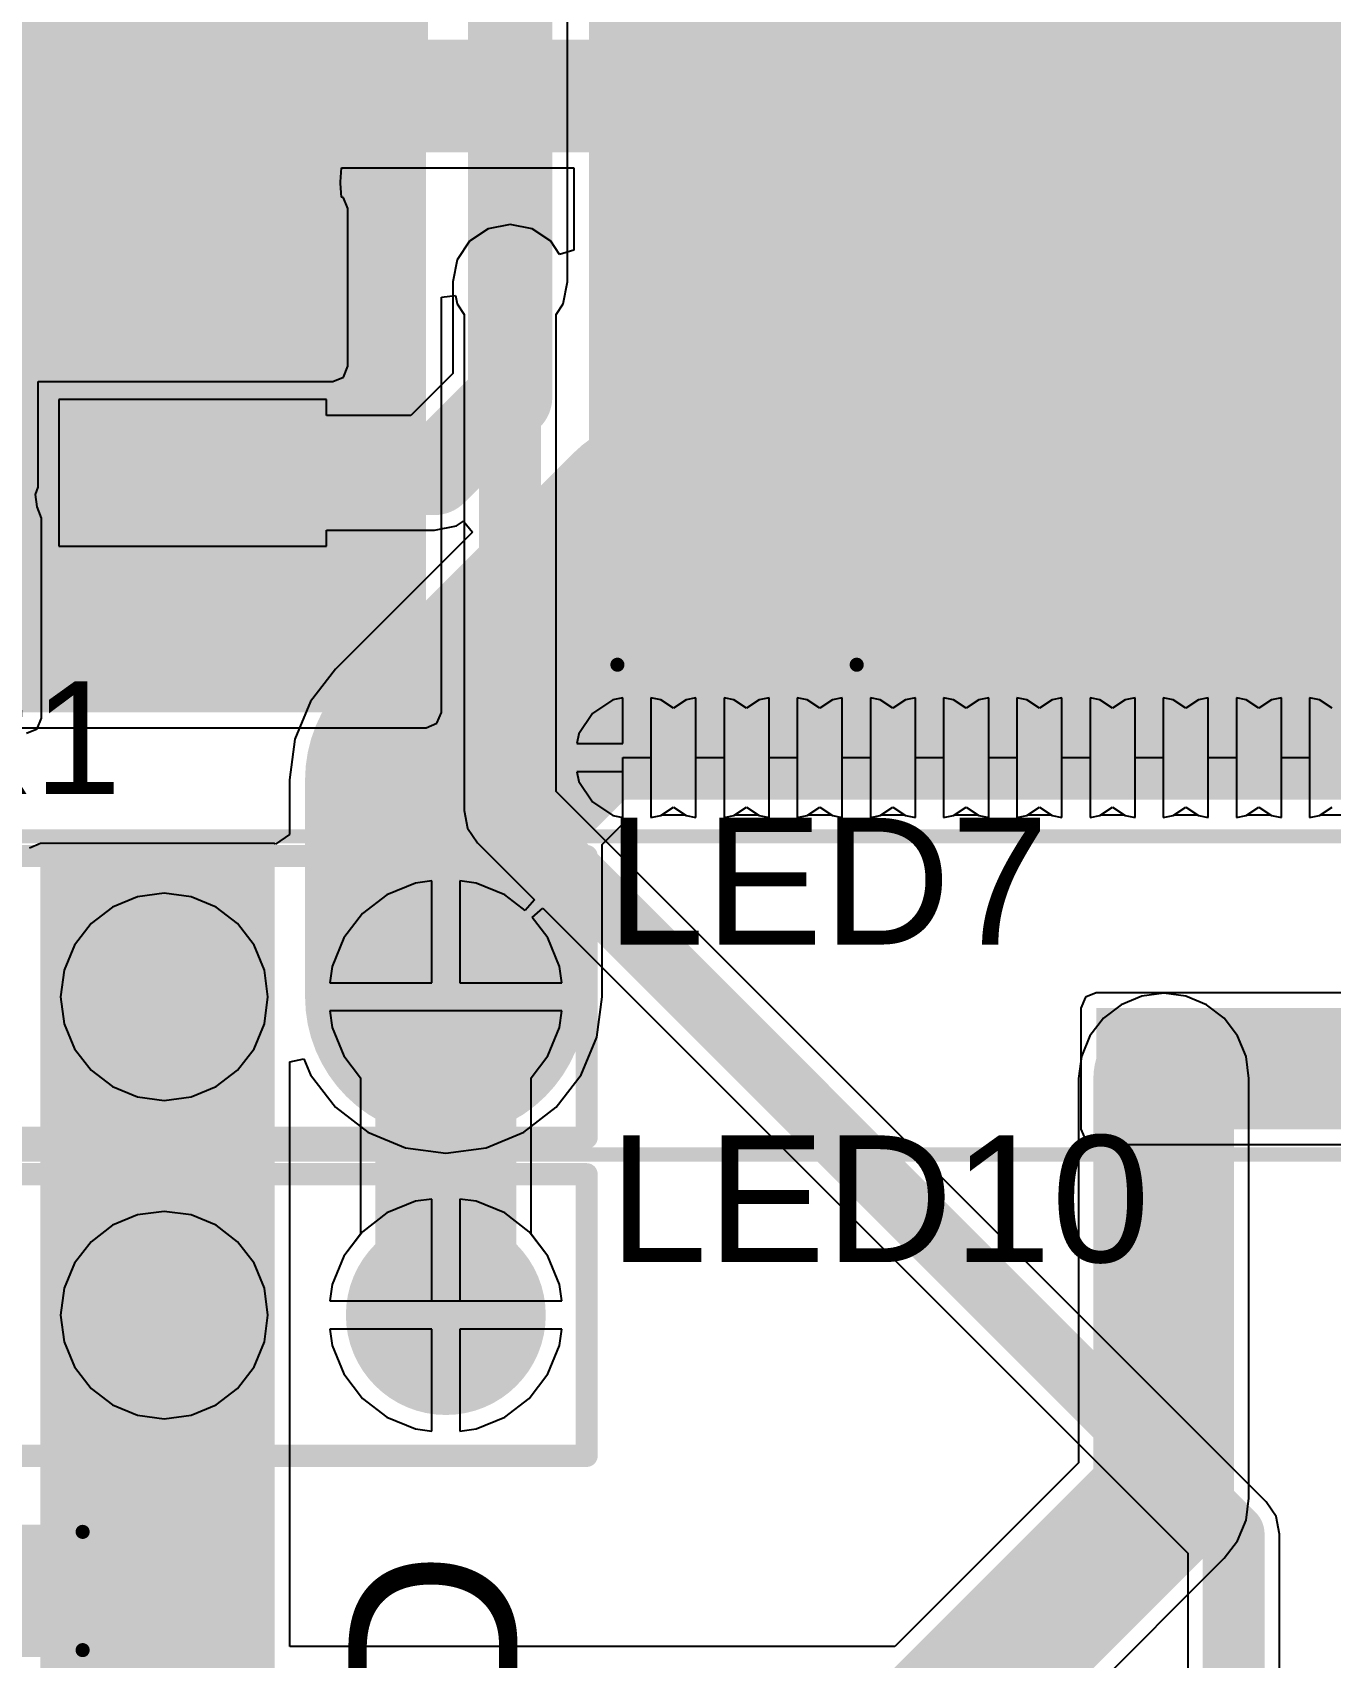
# Model space of a CAD drawing. Header units: millimetres. Extents: x -0.25 to 4.68, y -0.29 to 2.93.
# Drawn here: x 2.248 to 2.709, y 1.985 to 2.562 of the extents above; entities that cross this region are included whole.
import ezdxf

# ---------------------------------------------------------------- set-up
doc = ezdxf.new("R2010")
doc.units = ezdxf.units.MM
doc.header["$MEASUREMENT"] = 0
for name, color, linetype in [('BottomLayer', 5, 'Continuous'), ('BottomSolder', 6, 'Continuous'), ('Mechanical1', 6, 'Continuous'), ('MultiLayer', 9, 'Continuous'), ('PadHoleLayer', 156, 'Continuous'), ('TopLayer', 1, 'Continuous'), ('TopOverlay', 2, 'Continuous'), ('TopPaste', 8, 'Continuous'), ('TopSolder', 216, 'Continuous'), ('ViaHoleLayer', 16, 'Continuous')]:
    doc.layers.add(name, color=color, linetype=linetype)
doc.styles.add('Arial', font='', dxfattribs={"height": 0.2})
doc.styles.get('Arial').set_extended_font_data('Arial')

# ---------------------------------------------------------------- blocks, each defined once
blk = doc.blocks.new('ZIO_101954_12')
at = {"layer": 'BottomLayer'}
h = blk.add_hatch(color=5, dxfattribs=at)
edge = h.paths.add_edge_path()
edge.add_arc((0.05, 0), 0.0315, 0, 360)
h = blk.add_hatch(color=5, dxfattribs=at)
edge = h.paths.add_edge_path()
edge.add_arc((0.15, 0), 0.0315, 0, 360)
at = {"layer": 'BottomSolder'}
h = blk.add_hatch(color=6, dxfattribs=at)
edge = h.paths.add_edge_path()
edge.add_arc((0.05, 0), 0.0355, 0, 360)
h = blk.add_hatch(color=6, dxfattribs=at)
edge = h.paths.add_edge_path()
edge.add_arc((0.15, 0), 0.0355, 0, 360)
at = {"layer": 'MultiLayer'}
h = blk.add_hatch(color=9, dxfattribs=at)
edge = h.paths.add_edge_path()
edge.add_arc((0.05, 0), 0.0315, 0, 360)
h = blk.add_hatch(color=9, dxfattribs=at)
edge = h.paths.add_edge_path()
edge.add_arc((0.15, 0), 0.0315, 0, 360)
at = {"layer": 'PadHoleLayer'}
h = blk.add_hatch(color=156, dxfattribs=at)
edge = h.paths.add_edge_path()
edge.add_arc((0.05, 0), 0.0187, 0, 360)
h = blk.add_hatch(color=156, dxfattribs=at)
edge = h.paths.add_edge_path()
edge.add_arc((0.15, 0), 0.0187, 0, 360)
at = {"layer": 'TopLayer'}
h = blk.add_hatch(color=1, dxfattribs=at)
edge = h.paths.add_edge_path()
edge.add_arc((0.05, 0), 0.0315, 0, 360)
h = blk.add_hatch(color=1, dxfattribs=at)
edge = h.paths.add_edge_path()
edge.add_arc((0.15, 0), 0.0315, 0, 360)
at = {"layer": 'TopSolder'}
h = blk.add_hatch(color=216, dxfattribs=at)
edge = h.paths.add_edge_path()
edge.add_arc((0.05, 0), 0.0355, 0, 360)
h = blk.add_hatch(color=216, dxfattribs=at)
edge = h.paths.add_edge_path()
edge.add_arc((0.15, 0), 0.0355, 0, 360)
at = {"layer": 'TopOverlay'}
for points, const_width in [([(-0.719, 0.057), (0.719, 0.057)], 0.005), ([(-0.2, 0.05), (0.2, 0.05)], 0.00787), ([(0.2, -0.05), (0.2, 0.05)], 0.00787), ([(-0.2, -0.05), (0.2, -0.05)], 0.00787)]:
    blk.add_lwpolyline(points, dxfattribs=dict(at, const_width=const_width))
at = {"layer": 'TopOverlay', "const_width": 0.00394}
for points in [[(0.19803, 0.05, 1), (0.20197, 0.05, 1)], [(0.19803, 0.05, 1), (0.20197, 0.05, 1)], [(0.19803, -0.05, 1), (0.20197, -0.05, 1)], [(0.19803, -0.05, 1), (0.20197, -0.05, 1)]]:
    blk.add_lwpolyline(points, format="xyb", close=True, dxfattribs=at)
blk = doc.blocks.new('DDPAK_52')
at = {"layer": 'TopLayer'}
for points in [[(-0.2126, 0.32648), (0.2126, 0.32648), (0.2126, 0.05128), (-0.2126, 0.05128)], [(-0.15492, -0.14636), (-0.1128, -0.14636), (-0.1128, -0.2314), (-0.15492, -0.2314)], [(-0.08799, -0.14636), (-0.04587, -0.14636), (-0.04587, -0.2314), (-0.08799, -0.2314)], [(-0.02106, -0.14636), (0.02106, -0.14636), (0.02106, -0.2314), (-0.02106, -0.2314)], [(0.04587, -0.14636), (0.08799, -0.14636), (0.08799, -0.2314), (0.04587, -0.2314)], [(0.1128, -0.14636), (0.15492, -0.14636), (0.15492, -0.2314), (0.1128, -0.2314)]]:
    blk.add_hatch(color=1, dxfattribs=at).paths.add_polyline_path(points)
at = {"layer": 'TopPaste'}
for points in [[(-0.2126, 0.32648), (0.2126, 0.32648), (0.2126, 0.05128), (-0.2126, 0.05128)], [(-0.15492, -0.14636), (-0.1128, -0.14636), (-0.1128, -0.2314), (-0.15492, -0.2314)], [(-0.08799, -0.14636), (-0.04587, -0.14636), (-0.04587, -0.2314), (-0.08799, -0.2314)], [(-0.02106, -0.14636), (0.02106, -0.14636), (0.02106, -0.2314), (-0.02106, -0.2314)], [(0.04587, -0.14636), (0.08799, -0.14636), (0.08799, -0.2314), (0.04587, -0.2314)], [(0.1128, -0.14636), (0.15492, -0.14636), (0.15492, -0.2314), (0.1128, -0.2314)]]:
    blk.add_hatch(color=8, dxfattribs=at).paths.add_polyline_path(points)
at = {"layer": 'TopSolder'}
for points in [[(-0.21457, 0.32844), (0.21457, 0.32844), (0.21457, 0.04931), (-0.21457, 0.04931)], [(-0.15689, -0.14439), (-0.11083, -0.14439), (-0.11083, -0.23337), (-0.15689, -0.23337)], [(-0.08996, -0.14439), (-0.0439, -0.14439), (-0.0439, -0.23337), (-0.08996, -0.23337)], [(-0.02303, -0.14439), (0.02303, -0.14439), (0.02303, -0.23337), (-0.02303, -0.23337)], [(0.0439, -0.14439), (0.08996, -0.14439), (0.08996, -0.23337), (0.0439, -0.23337)], [(0.11083, -0.14439), (0.15689, -0.14439), (0.15689, -0.23337), (0.11083, -0.23337)]]:
    blk.add_hatch(color=216, dxfattribs=at).paths.add_polyline_path(points)
at = {"layer": 'TopOverlay'}
for points, const_width in [([(0.202, 0.35), (-0.202, 0.35)], 0.005), ([(-0.202, 0.332), (-0.202, 0.35)], 0.005), ([(0.202, 0.332), (0.202, 0.35)], 0.005), ([(0.202, 0.35), (0.202, 0.35)], 0.005), ([(-0.202, -0.038), (-0.202, 0.047)], 0.005), ([(0.202, -0.038), (0.202, 0.047)], 0.005), ([(0.202, -0.038), (-0.202, -0.038)], 0.005), ([(-0.162, -0.191), (-0.167, -0.186)], 0.01), ([(-0.167, -0.196), (-0.167, -0.186)], 0.01), ([(-0.167, -0.196), (-0.162, -0.191)], 0.01)]:
    blk.add_lwpolyline(points, dxfattribs=dict(at, const_width=const_width))
for points, const_width in [([(-0.20325, 0.35, 1), (-0.20075, 0.35, 1)], 0.0025), ([(-0.20325, 0.35, 1), (-0.20075, 0.35, 1)], 0.0025), ([(0.20075, 0.35, 1), (0.20325, 0.35, 1)], 0.0025), ([(0.20075, 0.35, 1), (0.20325, 0.35, 1)], 0.0025), ([(0.20075, 0.35, 1), (0.20325, 0.35, 1)], 0.0025), ([(0.20075, 0.35, 1), (0.20325, 0.35, 1)], 0.0025), ([(-0.20325, 0.332, 1), (-0.20075, 0.332, 1)], 0.0025), ([(0.20075, 0.332, 1), (0.20325, 0.332, 1)], 0.0025), ([(-0.20325, 0.047, 1), (-0.20075, 0.047, 1)], 0.0025), ([(0.20075, 0.047, 1), (0.20325, 0.047, 1)], 0.0025), ([(-0.20325, -0.038, 1), (-0.20075, -0.038, 1)], 0.0025), ([(-0.20325, -0.038, 1), (-0.20075, -0.038, 1)], 0.0025), ([(0.20075, -0.038, 1), (0.20325, -0.038, 1)], 0.0025), ([(0.20075, -0.038, 1), (0.20325, -0.038, 1)], 0.0025), ([(-0.1695, -0.186, 1), (-0.1645, -0.186, 1)], 0.005), ([(-0.1695, -0.186, 1), (-0.1645, -0.186, 1)], 0.005), ([(-0.1645, -0.191, 1), (-0.1595, -0.191, 1)], 0.005), ([(-0.1645, -0.191, 1), (-0.1595, -0.191, 1)], 0.005), ([(-0.1695, -0.196, 1), (-0.1645, -0.196, 1)], 0.005), ([(-0.1695, -0.196, 1), (-0.1645, -0.196, 1)], 0.005)]:
    blk.add_lwpolyline(points, format="xyb", close=True, dxfattribs=dict(at, const_width=const_width))
blk = doc.blocks.new('R___0603_69')
at = {"layer": 'TopLayer'}
for points in [[(-0.015, 0.0175), (-0.015, -0.0175), (-0.045, -0.0175), (-0.045, 0.0175)], [(0.045, 0.0175), (0.045, -0.0175), (0.015, -0.0175), (0.015, 0.0175)]]:
    blk.add_hatch(color=1, dxfattribs=at).paths.add_polyline_path(points)
at = {"layer": 'TopPaste'}
for points in [[(-0.015, 0.0175), (-0.015, -0.0175), (-0.045, -0.0175), (-0.045, 0.0175)], [(0.045, 0.0175), (0.045, -0.0175), (0.015, -0.0175), (0.015, 0.0175)]]:
    blk.add_hatch(color=8, dxfattribs=at).paths.add_polyline_path(points)
at = {"layer": 'TopSolder'}
for points in [[(-0.011, 0.0215), (-0.011, -0.0215), (-0.049, -0.0215), (-0.049, 0.0215)], [(0.049, 0.0215), (0.049, -0.0215), (0.011, -0.0215), (0.011, 0.0215)]]:
    blk.add_hatch(color=216, dxfattribs=at).paths.add_polyline_path(points)
at = {"layer": 'TopOverlay', "const_width": 0.005}
for points in [[(-0.048, -0.021), (-0.048, 0.021)], [(-0.048, 0.021), (0.048, 0.021)], [(0.048, -0.021), (0.048, 0.021)], [(-0.048, -0.021), (0.048, -0.021)]]:
    blk.add_lwpolyline(points, dxfattribs=at)
at = {"layer": 'TopOverlay', "const_width": 0.0025}
for points in [[(-0.04925, 0.021, 1), (-0.04675, 0.021, 1)], [(-0.04925, 0.021, 1), (-0.04675, 0.021, 1)], [(0.04675, 0.021, 1), (0.04925, 0.021, 1)], [(0.04675, 0.021, 1), (0.04925, 0.021, 1)], [(-0.04925, -0.021, 1), (-0.04675, -0.021, 1)], [(-0.04925, -0.021, 1), (-0.04675, -0.021, 1)], [(0.04675, -0.021, 1), (0.04925, -0.021, 1)], [(0.04675, -0.021, 1), (0.04925, -0.021, 1)]]:
    blk.add_lwpolyline(points, format="xyb", close=True, dxfattribs=at)
blk = doc.blocks.new('ZIO_101954_112')
at = {"layer": 'BottomLayer'}
h = blk.add_hatch(color=5, dxfattribs=at)
edge = h.paths.add_edge_path()
edge.add_arc((0.05, 0), 0.0315, 0, 360)
h = blk.add_hatch(color=5, dxfattribs=at)
edge = h.paths.add_edge_path()
edge.add_arc((0.15, 0), 0.0315, 0, 360)
at = {"layer": 'BottomSolder'}
h = blk.add_hatch(color=6, dxfattribs=at)
edge = h.paths.add_edge_path()
edge.add_arc((0.05, 0), 0.0355, 0, 360)
h = blk.add_hatch(color=6, dxfattribs=at)
edge = h.paths.add_edge_path()
edge.add_arc((0.15, 0), 0.0355, 0, 360)
at = {"layer": 'MultiLayer'}
h = blk.add_hatch(color=9, dxfattribs=at)
edge = h.paths.add_edge_path()
edge.add_arc((0.05, 0), 0.0315, 0, 360)
h = blk.add_hatch(color=9, dxfattribs=at)
edge = h.paths.add_edge_path()
edge.add_arc((0.15, 0), 0.0315, 0, 360)
at = {"layer": 'PadHoleLayer'}
h = blk.add_hatch(color=156, dxfattribs=at)
edge = h.paths.add_edge_path()
edge.add_arc((0.05, 0), 0.0187, 0, 360)
h = blk.add_hatch(color=156, dxfattribs=at)
edge = h.paths.add_edge_path()
edge.add_arc((0.15, 0), 0.0187, 0, 360)
at = {"layer": 'TopLayer'}
h = blk.add_hatch(color=1, dxfattribs=at)
edge = h.paths.add_edge_path()
edge.add_arc((0.05, 0), 0.0315, 0, 360)
h = blk.add_hatch(color=1, dxfattribs=at)
edge = h.paths.add_edge_path()
edge.add_arc((0.15, 0), 0.0315, 0, 360)
at = {"layer": 'TopSolder'}
h = blk.add_hatch(color=216, dxfattribs=at)
edge = h.paths.add_edge_path()
edge.add_arc((0.05, 0), 0.0355, 0, 360)
h = blk.add_hatch(color=216, dxfattribs=at)
edge = h.paths.add_edge_path()
edge.add_arc((0.15, 0), 0.0355, 0, 360)
at = {"layer": 'Mechanical1', "const_width": 0.005}
blk.add_lwpolyline([(-0.719, 0.057), (0.719, 0.057)], dxfattribs=at)
at = {"layer": 'TopOverlay', "const_width": 0.00787}
for points in [[(-0.2, 0.05), (0.2, 0.05)], [(0.2, -0.05), (0.2, 0.05)], [(-0.2, -0.05), (0.2, -0.05)]]:
    blk.add_lwpolyline(points, dxfattribs=at)
at = {"layer": 'TopOverlay', "const_width": 0.00394}
for points in [[(0.19803, 0.05, 1), (0.20197, 0.05, 1)], [(0.19803, 0.05, 1), (0.20197, 0.05, 1)], [(0.19803, -0.05, 1), (0.20197, -0.05, 1)], [(0.19803, -0.05, 1), (0.20197, -0.05, 1)]]:
    blk.add_lwpolyline(points, format="xyb", close=True, dxfattribs=at)

msp = doc.modelspace()

# ---------------------------------------------------------------- hatches: boundary and pattern name
at = {"layer": 'BottomLayer'}
for points in [[(1.852, 2.538), (2.38868, 2.538), (2.38868, 2.66195), (1.852, 2.66195)], [(2.146, 2.321), (2.388, 2.321), (2.388, 2.556), (2.146, 2.556)], [(2.626, 2.173), (3.229, 2.173), (3.229, 2.216), (2.626, 2.216)]]:
    msp.add_hatch(color=5, dxfattribs=at).paths.add_polyline_path(points)
h = msp.add_hatch(color=5, dxfattribs=at)
edge = h.paths.add_edge_path()
edge.add_arc((2.41782, 2.47395), 0.01181, 0, 360)
h = msp.add_hatch(color=5, dxfattribs=at)
edge = h.paths.add_edge_path()
edge.add_arc((2.46282, 2.30495), 0.01181, 0, 360)
h = msp.add_hatch(color=5, dxfattribs=at)
edge = h.paths.add_edge_path()
edge.add_arc((2.48882, 2.30495), 0.01181, 0, 360)
h = msp.add_hatch(color=5, dxfattribs=at)
edge = h.paths.add_edge_path()
edge.add_arc((2.51482, 2.30495), 0.01181, 0, 360)
h = msp.add_hatch(color=5, dxfattribs=at)
edge = h.paths.add_edge_path()
edge.add_arc((2.54082, 2.30495), 0.01181, 0, 360)
h = msp.add_hatch(color=5, dxfattribs=at)
edge = h.paths.add_edge_path()
edge.add_arc((2.56682, 2.30495), 0.01181, 0, 360)
h = msp.add_hatch(color=5, dxfattribs=at)
edge = h.paths.add_edge_path()
edge.add_arc((2.59282, 2.30495), 0.01181, 0, 360)
h = msp.add_hatch(color=5, dxfattribs=at)
edge = h.paths.add_edge_path()
edge.add_arc((2.61882, 2.30495), 0.01181, 0, 360)
h = msp.add_hatch(color=5, dxfattribs=at)
edge = h.paths.add_edge_path()
edge.add_arc((2.64482, 2.30495), 0.01181, 0, 360)
h = msp.add_hatch(color=5, dxfattribs=at)
edge = h.paths.add_edge_path()
edge.add_arc((2.67082, 2.30495), 0.01181, 0, 360)
h = msp.add_hatch(color=5, dxfattribs=at)
edge = h.paths.add_edge_path()
edge.add_arc((2.69682, 2.30495), 0.01181, 0, 360)
h = msp.add_hatch(color=5, dxfattribs=at)
edge = h.paths.add_edge_path()
edge.add_arc((2.65, 2.191), 0.01181, 0, 360)
at = {"layer": 'BottomSolder'}
h = msp.add_hatch(color=6, dxfattribs=at)
edge = h.paths.add_edge_path()
edge.add_arc((2.41782, 2.47395), 0.00591, 0, 360)
h = msp.add_hatch(color=6, dxfattribs=at)
edge = h.paths.add_edge_path()
edge.add_arc((2.46282, 2.30495), 0.00591, 0, 360)
h = msp.add_hatch(color=6, dxfattribs=at)
edge = h.paths.add_edge_path()
edge.add_arc((2.48882, 2.30495), 0.00591, 0, 360)
h = msp.add_hatch(color=6, dxfattribs=at)
edge = h.paths.add_edge_path()
edge.add_arc((2.51482, 2.30495), 0.00591, 0, 360)
h = msp.add_hatch(color=6, dxfattribs=at)
edge = h.paths.add_edge_path()
edge.add_arc((2.54082, 2.30495), 0.00591, 0, 360)
h = msp.add_hatch(color=6, dxfattribs=at)
edge = h.paths.add_edge_path()
edge.add_arc((2.56682, 2.30495), 0.00591, 0, 360)
h = msp.add_hatch(color=6, dxfattribs=at)
edge = h.paths.add_edge_path()
edge.add_arc((2.59282, 2.30495), 0.00591, 0, 360)
h = msp.add_hatch(color=6, dxfattribs=at)
edge = h.paths.add_edge_path()
edge.add_arc((2.61882, 2.30495), 0.00591, 0, 360)
h = msp.add_hatch(color=6, dxfattribs=at)
edge = h.paths.add_edge_path()
edge.add_arc((2.64482, 2.30495), 0.00591, 0, 360)
h = msp.add_hatch(color=6, dxfattribs=at)
edge = h.paths.add_edge_path()
edge.add_arc((2.67082, 2.30495), 0.00591, 0, 360)
h = msp.add_hatch(color=6, dxfattribs=at)
edge = h.paths.add_edge_path()
edge.add_arc((2.69682, 2.30495), 0.00591, 0, 360)
h = msp.add_hatch(color=6, dxfattribs=at)
edge = h.paths.add_edge_path()
edge.add_arc((2.65, 2.191), 0.00591, 0, 360)
at = {"layer": 'TopLayer'}
for points in [[(2.44582, 2.29), (2.82182, 2.29), (2.82182, 2.79895), (2.44582, 2.79895)], [(2.20082, 2.44395), (2.35482, 2.44395), (2.35482, 2.49995), (2.20082, 2.49995)], [(2.251, 1.928), (2.33418, 1.928), (2.33418, 2.269), (2.251, 2.269)]]:
    msp.add_hatch(color=1, dxfattribs=at).paths.add_polyline_path(points)
h = msp.add_hatch(color=1, dxfattribs=at)
edge = h.paths.add_edge_path()
edge.add_arc((2.41782, 2.47395), 0.01181, 0, 360)
h = msp.add_hatch(color=1, dxfattribs=at)
edge = h.paths.add_edge_path()
edge.add_arc((2.46282, 2.30495), 0.01181, 0, 360)
h = msp.add_hatch(color=1, dxfattribs=at)
edge = h.paths.add_edge_path()
edge.add_arc((2.48882, 2.30495), 0.01181, 0, 360)
h = msp.add_hatch(color=1, dxfattribs=at)
edge = h.paths.add_edge_path()
edge.add_arc((2.51482, 2.30495), 0.01181, 0, 360)
h = msp.add_hatch(color=1, dxfattribs=at)
edge = h.paths.add_edge_path()
edge.add_arc((2.54082, 2.30495), 0.01181, 0, 360)
h = msp.add_hatch(color=1, dxfattribs=at)
edge = h.paths.add_edge_path()
edge.add_arc((2.56682, 2.30495), 0.01181, 0, 360)
h = msp.add_hatch(color=1, dxfattribs=at)
edge = h.paths.add_edge_path()
edge.add_arc((2.59282, 2.30495), 0.01181, 0, 360)
h = msp.add_hatch(color=1, dxfattribs=at)
edge = h.paths.add_edge_path()
edge.add_arc((2.61882, 2.30495), 0.01181, 0, 360)
h = msp.add_hatch(color=1, dxfattribs=at)
edge = h.paths.add_edge_path()
edge.add_arc((2.64482, 2.30495), 0.01181, 0, 360)
h = msp.add_hatch(color=1, dxfattribs=at)
edge = h.paths.add_edge_path()
edge.add_arc((2.67082, 2.30495), 0.01181, 0, 360)
h = msp.add_hatch(color=1, dxfattribs=at)
edge = h.paths.add_edge_path()
edge.add_arc((2.69682, 2.30495), 0.01181, 0, 360)
h = msp.add_hatch(color=1, dxfattribs=at)
edge = h.paths.add_edge_path()
edge.add_arc((2.65, 2.191), 0.01181, 0, 360)
at = {"layer": 'TopSolder'}
h = msp.add_hatch(color=216, dxfattribs=at)
edge = h.paths.add_edge_path()
edge.add_arc((2.41782, 2.47395), 0.00591, 0, 360)
h = msp.add_hatch(color=216, dxfattribs=at)
edge = h.paths.add_edge_path()
edge.add_arc((2.46282, 2.30495), 0.00591, 0, 360)
h = msp.add_hatch(color=216, dxfattribs=at)
edge = h.paths.add_edge_path()
edge.add_arc((2.48882, 2.30495), 0.00591, 0, 360)
h = msp.add_hatch(color=216, dxfattribs=at)
edge = h.paths.add_edge_path()
edge.add_arc((2.51482, 2.30495), 0.00591, 0, 360)
h = msp.add_hatch(color=216, dxfattribs=at)
edge = h.paths.add_edge_path()
edge.add_arc((2.54082, 2.30495), 0.00591, 0, 360)
h = msp.add_hatch(color=216, dxfattribs=at)
edge = h.paths.add_edge_path()
edge.add_arc((2.56682, 2.30495), 0.00591, 0, 360)
h = msp.add_hatch(color=216, dxfattribs=at)
edge = h.paths.add_edge_path()
edge.add_arc((2.59282, 2.30495), 0.00591, 0, 360)
h = msp.add_hatch(color=216, dxfattribs=at)
edge = h.paths.add_edge_path()
edge.add_arc((2.61882, 2.30495), 0.00591, 0, 360)
h = msp.add_hatch(color=216, dxfattribs=at)
edge = h.paths.add_edge_path()
edge.add_arc((2.64482, 2.30495), 0.00591, 0, 360)
h = msp.add_hatch(color=216, dxfattribs=at)
edge = h.paths.add_edge_path()
edge.add_arc((2.67082, 2.30495), 0.00591, 0, 360)
h = msp.add_hatch(color=216, dxfattribs=at)
edge = h.paths.add_edge_path()
edge.add_arc((2.69682, 2.30495), 0.00591, 0, 360)
h = msp.add_hatch(color=216, dxfattribs=at)
edge = h.paths.add_edge_path()
edge.add_arc((2.65, 2.191), 0.00591, 0, 360)
at = {"layer": 'ViaHoleLayer'}
h = msp.add_hatch(color=16, dxfattribs=at)
edge = h.paths.add_edge_path()
edge.add_arc((2.41782, 2.47395), 0.00591, 0, 360)
h = msp.add_hatch(color=16, dxfattribs=at)
edge = h.paths.add_edge_path()
edge.add_arc((2.46282, 2.30495), 0.00591, 0, 360)
h = msp.add_hatch(color=16, dxfattribs=at)
edge = h.paths.add_edge_path()
edge.add_arc((2.48882, 2.30495), 0.00591, 0, 360)
h = msp.add_hatch(color=16, dxfattribs=at)
edge = h.paths.add_edge_path()
edge.add_arc((2.51482, 2.30495), 0.00591, 0, 360)
h = msp.add_hatch(color=16, dxfattribs=at)
edge = h.paths.add_edge_path()
edge.add_arc((2.54082, 2.30495), 0.00591, 0, 360)
h = msp.add_hatch(color=16, dxfattribs=at)
edge = h.paths.add_edge_path()
edge.add_arc((2.56682, 2.30495), 0.00591, 0, 360)
h = msp.add_hatch(color=16, dxfattribs=at)
edge = h.paths.add_edge_path()
edge.add_arc((2.59282, 2.30495), 0.00591, 0, 360)
h = msp.add_hatch(color=16, dxfattribs=at)
edge = h.paths.add_edge_path()
edge.add_arc((2.61882, 2.30495), 0.00591, 0, 360)
h = msp.add_hatch(color=16, dxfattribs=at)
edge = h.paths.add_edge_path()
edge.add_arc((2.64482, 2.30495), 0.00591, 0, 360)
h = msp.add_hatch(color=16, dxfattribs=at)
edge = h.paths.add_edge_path()
edge.add_arc((2.67082, 2.30495), 0.00591, 0, 360)
h = msp.add_hatch(color=16, dxfattribs=at)
edge = h.paths.add_edge_path()
edge.add_arc((2.69682, 2.30495), 0.00591, 0, 360)
h = msp.add_hatch(color=16, dxfattribs=at)
edge = h.paths.add_edge_path()
edge.add_arc((2.65, 2.191), 0.00591, 0, 360)

# ---------------------------------------------------------------- linework, layer by layer
at = {"layer": 'BottomLayer'}
for p, q in [((2.43821, 2.47395), (2.43821, 2.58995)), ((2.43666, 2.46615), (2.43821, 2.47395)), ((2.39341, 2.46852), (2.39841, 2.46902)), ((2.39341, 2.321), (2.39341, 2.46852)), ((2.39841, 2.46902), (2.39898, 2.46615)), ((2.39898, 2.46615), (2.40151, 2.46236)), ((2.43414, 2.46236), (2.43666, 2.46615)), ((2.40151, 2.46236), (2.40151, 2.28618)), ((2.43414, 2.29293), (2.43414, 2.46236)), ((2.45782, 2.32619), (2.45431, 2.32549)), ((2.45782, 2.30995), (2.45782, 2.32619)), ((2.47133, 2.32549), (2.46782, 2.32619)), ((2.46782, 2.32619), (2.46782, 2.30495)), ((2.48382, 2.32619), (2.48031, 2.32549)), ((2.48382, 2.30495), (2.48382, 2.32619)), ((2.49733, 2.32549), (2.49382, 2.32619)), ((2.49382, 2.32619), (2.49382, 2.30495)), ((2.50982, 2.32619), (2.50631, 2.32549)), ((2.50982, 2.30495), (2.50982, 2.32619)), ((2.52333, 2.32549), (2.51982, 2.32619)), ((2.51982, 2.32619), (2.51982, 2.30495)), ((2.53582, 2.32619), (2.53231, 2.32549)), ((2.53582, 2.30495), (2.53582, 2.32619)), ((2.54933, 2.32549), (2.54582, 2.32619)), ((2.54582, 2.32619), (2.54582, 2.30495)), ((2.56182, 2.32619), (2.55831, 2.32549)), ((2.56182, 2.30495), (2.56182, 2.32619)), ((2.57533, 2.32549), (2.57182, 2.32619)), ((2.57182, 2.32619), (2.57182, 2.30495)), ((2.58782, 2.32619), (2.58431, 2.32549)), ((2.58782, 2.30495), (2.58782, 2.32619)), ((2.60133, 2.32549), (2.59782, 2.32619)), ((2.59782, 2.32619), (2.59782, 2.30495)), ((2.61382, 2.32619), (2.61031, 2.32549)), ((2.61382, 2.30495), (2.61382, 2.32619)), ((2.62733, 2.32549), (2.62382, 2.32619)), ((2.62382, 2.32619), (2.62382, 2.30495)), ((2.63982, 2.32619), (2.63631, 2.32549)), ((2.63982, 2.30495), (2.63982, 2.32619)), ((2.65333, 2.32549), (2.64982, 2.32619)), ((2.64982, 2.32619), (2.64982, 2.30495)), ((2.66582, 2.32619), (2.66231, 2.32549)), ((2.66582, 2.30495), (2.66582, 2.32619)), ((2.67933, 2.32549), (2.67582, 2.32619)), ((2.67582, 2.32619), (2.67582, 2.30495)), ((2.69182, 2.32619), (2.68831, 2.32549)), ((2.69182, 2.30495), (2.69182, 2.32619)), ((2.70533, 2.32549), (2.70182, 2.32619)), ((2.70182, 2.32619), (2.70182, 2.30495)), ((2.39183, 2.31717), (2.39341, 2.321)), ((2.4471, 2.32067), (2.44228, 2.31346)), ((2.45431, 2.32549), (2.4471, 2.32067)), ((2.47582, 2.32249), (2.47133, 2.32549)), ((2.48031, 2.32549), (2.47582, 2.32249)), ((2.50182, 2.32249), (2.49733, 2.32549)), ((2.50631, 2.32549), (2.50182, 2.32249)), ((2.52782, 2.32249), (2.52333, 2.32549)), ((2.53231, 2.32549), (2.52782, 2.32249)), ((2.55382, 2.32249), (2.54933, 2.32549)), ((2.55831, 2.32549), (2.55382, 2.32249)), ((2.57982, 2.32249), (2.57533, 2.32549)), ((2.58431, 2.32549), (2.57982, 2.32249)), ((2.60582, 2.32249), (2.60133, 2.32549)), ((2.61031, 2.32549), (2.60582, 2.32249)), ((2.63182, 2.32249), (2.62733, 2.32549)), ((2.63631, 2.32549), (2.63182, 2.32249)), ((2.65782, 2.32249), (2.65333, 2.32549)), ((2.66231, 2.32549), (2.65782, 2.32249)), ((2.68382, 2.32249), (2.67933, 2.32549)), ((2.68831, 2.32549), (2.68382, 2.32249)), ((2.70982, 2.32249), (2.70533, 2.32549)), ((2.19236, 2.31559), (2.388, 2.31559)), ((2.388, 2.31559), (2.39183, 2.31717)), ((2.44228, 2.31346), (2.44158, 2.30995)), ((2.44158, 2.30995), (2.45782, 2.30995)), ((2.46782, 2.30495), (2.46782, 2.2837)), ((2.48382, 2.2837), (2.48382, 2.30495)), ((2.49382, 2.30495), (2.49382, 2.2837)), ((2.50982, 2.2837), (2.50982, 2.30495)), ((2.51982, 2.30495), (2.51982, 2.2837)), ((2.53582, 2.2837), (2.53582, 2.30495)), ((2.54582, 2.30495), (2.54582, 2.2837)), ((2.56182, 2.2837), (2.56182, 2.30495)), ((2.57182, 2.30495), (2.57182, 2.2837)), ((2.58782, 2.2837), (2.58782, 2.30495)), ((2.59782, 2.30495), (2.59782, 2.2837)), ((2.61382, 2.2837), (2.61382, 2.30495)), ((2.62382, 2.30495), (2.62382, 2.2837)), ((2.63982, 2.2837), (2.63982, 2.30495)), ((2.64982, 2.30495), (2.64982, 2.2837)), ((2.66582, 2.2837), (2.66582, 2.30495)), ((2.67582, 2.30495), (2.67582, 2.2837)), ((2.69182, 2.2837), (2.69182, 2.30495)), ((2.70182, 2.30495), (2.70182, 2.2837)), ((2.45782, 2.29995), (2.44158, 2.29995)), ((2.44158, 2.29995), (2.44228, 2.29644)), ((2.45782, 2.2837), (2.45782, 2.29995)), ((2.68636, 2.04071), (2.43414, 2.29293)), ((2.44228, 2.29644), (2.4471, 2.28922)), ((2.40151, 2.28618), (2.40275, 2.27993)), ((2.4471, 2.28922), (2.45431, 2.2844)), ((2.47133, 2.2844), (2.47582, 2.2874)), ((2.47582, 2.2874), (2.48031, 2.2844)), ((2.49733, 2.2844), (2.50182, 2.2874)), ((2.50182, 2.2874), (2.50631, 2.2844)), ((2.52333, 2.2844), (2.52782, 2.2874)), ((2.52782, 2.2874), (2.53231, 2.2844)), ((2.54933, 2.2844), (2.55382, 2.2874)), ((2.55382, 2.2874), (2.55831, 2.2844)), ((2.57533, 2.2844), (2.57982, 2.2874)), ((2.57982, 2.2874), (2.58431, 2.2844)), ((2.60133, 2.2844), (2.60582, 2.2874)), ((2.60582, 2.2874), (2.61031, 2.2844)), ((2.62733, 2.2844), (2.63182, 2.2874)), ((2.63182, 2.2874), (2.63631, 2.2844)), ((2.65333, 2.2844), (2.65782, 2.2874)), ((2.65782, 2.2874), (2.66231, 2.2844)), ((2.67933, 2.2844), (2.68382, 2.2874)), ((2.68382, 2.2874), (2.68831, 2.2844)), ((2.70533, 2.2844), (2.70982, 2.2874)), ((2.40275, 2.27993), (2.40629, 2.27464)), ((2.45431, 2.2844), (2.45782, 2.2837)), ((2.46782, 2.2837), (2.47133, 2.2844)), ((2.48031, 2.2844), (2.48382, 2.2837)), ((2.49382, 2.2837), (2.49733, 2.2844)), ((2.50631, 2.2844), (2.50982, 2.2837)), ((2.51982, 2.2837), (2.52333, 2.2844)), ((2.53231, 2.2844), (2.53582, 2.2837)), ((2.54582, 2.2837), (2.54933, 2.2844)), ((2.55831, 2.2844), (2.56182, 2.2837)), ((2.57182, 2.2837), (2.57533, 2.2844)), ((2.58431, 2.2844), (2.58782, 2.2837)), ((2.59782, 2.2837), (2.60133, 2.2844)), ((2.61031, 2.2844), (2.61382, 2.2837)), ((2.62382, 2.2837), (2.62733, 2.2844)), ((2.63631, 2.2844), (2.63982, 2.2837)), ((2.64982, 2.2837), (2.65333, 2.2844)), ((2.66231, 2.2844), (2.66582, 2.2837)), ((2.67582, 2.2837), (2.67933, 2.2844)), ((2.68831, 2.2844), (2.69182, 2.2837)), ((2.70182, 2.2837), (2.70533, 2.2844)), ((2.40629, 2.27464), (2.42649, 2.25444)), ((2.295, 2.25681), (2.28547, 2.25555)), ((2.30453, 2.25555), (2.295, 2.25681)), ((2.38417, 2.26042), (2.37407, 2.25624)), ((2.39, 2.26119), (2.38417, 2.26042)), ((2.39, 2.225), (2.39, 2.26119)), ((2.40583, 2.26042), (2.4, 2.26119)), ((2.4, 2.26119), (2.4, 2.225)), ((2.41593, 2.25624), (2.40583, 2.26042)), ((2.27659, 2.25188), (2.26897, 2.24603)), ((2.28547, 2.25555), (2.27659, 2.25188)), ((2.3134, 2.25188), (2.30453, 2.25555)), ((2.32103, 2.24603), (2.3134, 2.25188)), ((2.37407, 2.25624), (2.3654, 2.24959)), ((2.42214, 2.25147), (2.41593, 2.25624)), ((2.42319, 2.25067), (2.42214, 2.25147)), ((2.42649, 2.25444), (2.42319, 2.25067)), ((2.42567, 2.24818), (2.42944, 2.25149)), ((2.42944, 2.25149), (2.65851, 2.02242)), ((2.26897, 2.24603), (2.26312, 2.2384)), ((2.32688, 2.2384), (2.32103, 2.24603)), ((2.3654, 2.24959), (2.35875, 2.24092)), ((2.42647, 2.24714), (2.42567, 2.24818)), ((2.43125, 2.24092), (2.42647, 2.24714)), ((2.35875, 2.24092), (2.35457, 2.23083)), ((2.43543, 2.23083), (2.43125, 2.24092)), ((2.26312, 2.2384), (2.25944, 2.22952)), ((2.33056, 2.22952), (2.32688, 2.2384)), ((2.25944, 2.22952), (2.25819, 2.22)), ((2.33181, 2.22), (2.33056, 2.22952)), ((2.35457, 2.23083), (2.3538, 2.225)), ((2.43619, 2.225), (2.43543, 2.23083)), ((2.3538, 2.225), (2.39, 2.225)), ((2.4, 2.225), (2.43619, 2.225)), ((2.25819, 2.22), (2.25944, 2.21047)), ((2.33056, 2.21047), (2.33181, 2.22)), ((2.62217, 2.21983), (2.62059, 2.216)), ((2.626, 2.22141), (2.62217, 2.21983)), ((2.9842, 2.22141), (2.626, 2.22141)), ((2.25944, 2.21047), (2.26312, 2.20159)), ((2.32688, 2.20159), (2.33056, 2.21047)), ((2.43619, 2.215), (2.3538, 2.215)), ((2.3538, 2.215), (2.35457, 2.20916)), ((2.43543, 2.20916), (2.43619, 2.215)), ((2.62059, 2.216), (2.62059, 2.173)), ((2.35457, 2.20916), (2.35875, 2.19907)), ((2.43125, 2.19907), (2.43543, 2.20916)), ((2.26312, 2.20159), (2.26897, 2.19397)), ((2.32103, 2.19397), (2.32688, 2.20159)), ((2.35875, 2.19907), (2.36474, 2.19127)), ((2.42526, 2.19127), (2.43125, 2.19907)), ((2.26897, 2.19397), (2.27659, 2.18812)), ((2.3134, 2.18812), (2.32103, 2.19397)), ((2.27659, 2.18812), (2.28547, 2.18444)), ((2.30453, 2.18444), (2.3134, 2.18812)), ((2.36474, 2.19127), (2.36474, 2.13573)), ((2.42526, 2.13573), (2.42526, 2.19127)), ((2.28547, 2.18444), (2.295, 2.18319)), ((2.295, 2.18319), (2.30453, 2.18444)), ((2.62059, 2.173), (2.62217, 2.16917)), ((2.62217, 2.16917), (2.626, 2.16759)), ((2.626, 2.16759), (2.85828, 2.16759)), ((2.28547, 2.14255), (2.27659, 2.13888)), ((2.295, 2.14381), (2.28547, 2.14255)), ((2.30453, 2.14255), (2.295, 2.14381)), ((2.3134, 2.13888), (2.30453, 2.14255)), ((2.27659, 2.13888), (2.26897, 2.13303)), ((2.32103, 2.13303), (2.3134, 2.13888)), ((2.36474, 2.13573), (2.35875, 2.12792)), ((2.43125, 2.12792), (2.42526, 2.13573)), ((2.26897, 2.13303), (2.26312, 2.1254)), ((2.32688, 2.1254), (2.32103, 2.13303)), ((2.26312, 2.1254), (2.25944, 2.11652)), ((2.33056, 2.11652), (2.32688, 2.1254)), ((2.35875, 2.12792), (2.35457, 2.11783)), ((2.43543, 2.11783), (2.43125, 2.12792)), ((2.25944, 2.11652), (2.25819, 2.107)), ((2.33181, 2.107), (2.33056, 2.11652)), ((2.35457, 2.11783), (2.3538, 2.112)), ((2.43619, 2.112), (2.43543, 2.11783)), ((2.25819, 2.107), (2.25944, 2.09747)), ((2.33056, 2.09747), (2.33181, 2.107)), ((2.3538, 2.112), (2.43619, 2.112)), ((2.39, 2.102), (2.3538, 2.102)), ((2.3538, 2.102), (2.35457, 2.09616)), ((2.39, 2.0658), (2.39, 2.102)), ((2.43619, 2.102), (2.4, 2.102)), ((2.4, 2.102), (2.4, 2.0658)), ((2.43543, 2.09616), (2.43619, 2.102)), ((2.25944, 2.09747), (2.26312, 2.08859)), ((2.32688, 2.08859), (2.33056, 2.09747)), ((2.35457, 2.09616), (2.35875, 2.08607)), ((2.43125, 2.08607), (2.43543, 2.09616)), ((2.26312, 2.08859), (2.26897, 2.08097)), ((2.32103, 2.08097), (2.32688, 2.08859)), ((2.35875, 2.08607), (2.3654, 2.0774)), ((2.42459, 2.0774), (2.43125, 2.08607)), ((2.26897, 2.08097), (2.27659, 2.07512)), ((2.3134, 2.07512), (2.32103, 2.08097)), ((2.27659, 2.07512), (2.28547, 2.07144)), ((2.30453, 2.07144), (2.3134, 2.07512)), ((2.3654, 2.0774), (2.37407, 2.07075)), ((2.41593, 2.07075), (2.42459, 2.0774)), ((2.28547, 2.07144), (2.295, 2.07019)), ((2.295, 2.07019), (2.30453, 2.07144)), ((2.37407, 2.07075), (2.38417, 2.06657)), ((2.38417, 2.06657), (2.39, 2.0658)), ((2.4, 2.0658), (2.40583, 2.06657)), ((2.40583, 2.06657), (2.41593, 2.07075)), ((2.68989, 2.03542), (2.68636, 2.04071)), ((2.69114, 2.02918), (2.68989, 2.03542)), ((2.69114, 1.68111), (2.69114, 2.02918)), ((2.65851, 2.02242), (2.65851, 1.68111))]:
    msp.add_line(p, q, dxfattribs=at)
for points, const_width in [([(2.343, 2.385), (2.343, 2.59595)], 0.04), ([(2.41782, 2.47395), (2.41782, 2.58995)], 0.03), ([(2.41782, 2.28618), (2.41782, 2.47395)], 0.022), ([(2.29995, 2.34195), (2.343, 2.385)], 0.04), ([(1.2563, 2.34195), (2.29995, 2.34195)], 0.04), ([(2.41782, 2.28618), (2.67482, 2.02918)], 0.022), ([(2.395, 2.107), (2.395, 2.22)], 0.05), ([(2.67482, 1.678), (2.67482, 2.02918)], 0.022)]:
    msp.add_lwpolyline(points, dxfattribs=dict(at, const_width=const_width))
for points, const_width in [([(2.41032, 2.47395, 1), (2.42532, 2.47395, 1)], 0.015), ([(2.41232, 2.47395, 1), (2.42332, 2.47395, 1)], 0.011), ([(2.333, 2.385, 1), (2.353, 2.385, 1)], 0.02), ([(2.333, 2.385, 1), (2.353, 2.385, 1)], 0.02), ([(2.28995, 2.34195, 1), (2.30995, 2.34195, 1)], 0.02), ([(2.28995, 2.34195, 1), (2.30995, 2.34195, 1)], 0.02), ([(2.41232, 2.28618, 1), (2.42332, 2.28618, 1)], 0.011), ([(2.41232, 2.28618, 1), (2.42332, 2.28618, 1)], 0.011), ([(2.3825, 2.22, 1), (2.4075, 2.22, 1)], 0.025), ([(2.3825, 2.107, 1), (2.4075, 2.107, 1)], 0.025), ([(2.66932, 2.02918, 1), (2.68032, 2.02918, 1)], 0.011), ([(2.66932, 2.02918, 1), (2.68032, 2.02918, 1)], 0.011)]:
    msp.add_lwpolyline(points, format="xyb", close=True, dxfattribs=dict(at, const_width=const_width))
at = {"layer": 'TopLayer'}
for p, q in [((2.35759, 2.50946), (2.35799, 2.51446)), ((2.35799, 2.51446), (2.44041, 2.51446)), ((2.44041, 2.51446), (2.44041, 2.48514)), ((2.35759, 2.50889), (2.35759, 2.50946)), ((2.35799, 2.50405), (2.35759, 2.50889)), ((2.35865, 2.50378), (2.35799, 2.50405)), ((2.36023, 2.49995), (2.35865, 2.50378)), ((2.36023, 2.44395), (2.36023, 2.49995)), ((2.41782, 2.49434), (2.41002, 2.49279)), ((2.42563, 2.49279), (2.41782, 2.49434)), ((2.4034, 2.48837), (2.39898, 2.48175)), ((2.41002, 2.49279), (2.4034, 2.48837)), ((2.43224, 2.48837), (2.42563, 2.49279)), ((2.43541, 2.48363), (2.43224, 2.48837)), ((2.39898, 2.48175), (2.39743, 2.47395)), ((2.44041, 2.48514), (2.43541, 2.48363)), ((2.39743, 2.47395), (2.39743, 2.4414)), ((2.35865, 2.44012), (2.36023, 2.44395)), ((2.39743, 2.4414), (2.38252, 2.42648)), ((2.25023, 2.40095), (2.25023, 2.43854)), ((2.25023, 2.43854), (2.35482, 2.43854)), ((2.35482, 2.43854), (2.35865, 2.44012)), ((2.35259, 2.43215), (2.25755, 2.43215)), ((2.25755, 2.43215), (2.25755, 2.38003)), ((2.35259, 2.42648), (2.35259, 2.43215)), ((2.38252, 2.42648), (2.35259, 2.42648)), ((2.2492, 2.39845), (2.25023, 2.40095)), ((2.2498, 2.39405), (2.2492, 2.39845)), ((2.25038, 2.3925), (2.2498, 2.39405)), ((2.25141, 2.39), (2.25038, 2.3925)), ((2.25141, 2.319), (2.25141, 2.39)), ((2.35259, 2.38003), (2.35259, 2.3857)), ((2.35259, 2.3857), (2.39096, 2.3857)), ((2.40447, 2.38504), (2.35577, 2.33635)), ((2.39096, 2.3857), (2.39877, 2.38725)), ((2.39877, 2.38725), (2.40128, 2.38893)), ((2.40128, 2.38893), (2.40447, 2.38504)), ((2.25755, 2.38003), (2.35259, 2.38003)), ((2.35577, 2.33635), (2.34696, 2.32486)), ((2.34696, 2.32486), (2.34141, 2.31148)), ((2.246, 2.31359), (2.24983, 2.31517)), ((2.24983, 2.31517), (2.25141, 2.319)), ((2.34141, 2.31148), (2.33952, 2.29712)), ((2.45782, 2.2815), (2.45782, 2.30495)), ((2.45782, 2.30495), (2.46782, 2.30495)), ((2.46782, 2.30495), (2.46782, 2.2837)), ((2.48382, 2.2837), (2.48382, 2.30495)), ((2.48382, 2.30495), (2.49382, 2.30495)), ((2.49382, 2.30495), (2.49382, 2.2837)), ((2.50982, 2.2837), (2.50982, 2.30495)), ((2.50982, 2.30495), (2.51982, 2.30495)), ((2.51982, 2.30495), (2.51982, 2.2837)), ((2.53582, 2.2837), (2.53582, 2.30495)), ((2.53582, 2.30495), (2.54582, 2.30495)), ((2.54582, 2.30495), (2.54582, 2.2837)), ((2.56182, 2.2837), (2.56182, 2.30495)), ((2.56182, 2.30495), (2.57182, 2.30495)), ((2.57182, 2.30495), (2.57182, 2.2837)), ((2.58782, 2.2837), (2.58782, 2.30495)), ((2.58782, 2.30495), (2.59782, 2.30495)), ((2.59782, 2.30495), (2.59782, 2.2837)), ((2.61382, 2.2837), (2.61382, 2.30495)), ((2.61382, 2.30495), (2.62382, 2.30495)), ((2.62382, 2.30495), (2.62382, 2.2837)), ((2.63982, 2.2837), (2.63982, 2.30495)), ((2.63982, 2.30495), (2.64982, 2.30495)), ((2.64982, 2.30495), (2.64982, 2.2837)), ((2.66582, 2.2837), (2.66582, 2.30495)), ((2.66582, 2.30495), (2.67582, 2.30495)), ((2.67582, 2.30495), (2.67582, 2.2837)), ((2.69182, 2.2837), (2.69182, 2.30495)), ((2.69182, 2.30495), (2.70182, 2.30495)), ((2.70182, 2.30495), (2.70182, 2.2837)), ((2.33952, 2.29712), (2.33952, 2.27761)), ((2.45047, 2.27415), (2.45782, 2.2815)), ((2.46782, 2.2837), (2.47133, 2.2844)), ((2.47133, 2.2844), (2.47161, 2.28459)), ((2.47161, 2.28459), (2.48004, 2.28459)), ((2.48004, 2.28459), (2.48031, 2.2844)), ((2.48031, 2.2844), (2.48382, 2.2837)), ((2.49382, 2.2837), (2.49733, 2.2844)), ((2.49733, 2.2844), (2.49761, 2.28459)), ((2.49761, 2.28459), (2.50604, 2.28459)), ((2.50604, 2.28459), (2.50631, 2.2844)), ((2.50631, 2.2844), (2.50982, 2.2837)), ((2.51982, 2.2837), (2.52333, 2.2844)), ((2.52333, 2.2844), (2.52361, 2.28459)), ((2.52361, 2.28459), (2.53204, 2.28459)), ((2.53204, 2.28459), (2.53231, 2.2844)), ((2.53231, 2.2844), (2.53582, 2.2837)), ((2.54582, 2.2837), (2.54933, 2.2844)), ((2.54933, 2.2844), (2.54961, 2.28459)), ((2.54961, 2.28459), (2.55804, 2.28459)), ((2.55804, 2.28459), (2.55831, 2.2844)), ((2.55831, 2.2844), (2.56182, 2.2837)), ((2.57182, 2.2837), (2.57533, 2.2844)), ((2.57533, 2.2844), (2.57561, 2.28459)), ((2.57561, 2.28459), (2.58404, 2.28459)), ((2.58404, 2.28459), (2.58431, 2.2844)), ((2.58431, 2.2844), (2.58782, 2.2837)), ((2.59782, 2.2837), (2.60133, 2.2844)), ((2.60133, 2.2844), (2.60161, 2.28459)), ((2.60161, 2.28459), (2.61004, 2.28459)), ((2.61004, 2.28459), (2.61031, 2.2844)), ((2.61031, 2.2844), (2.61382, 2.2837)), ((2.62382, 2.2837), (2.62733, 2.2844)), ((2.62733, 2.2844), (2.62761, 2.28459)), ((2.62761, 2.28459), (2.63604, 2.28459)), ((2.63604, 2.28459), (2.63631, 2.2844)), ((2.63631, 2.2844), (2.63982, 2.2837)), ((2.64982, 2.2837), (2.65333, 2.2844)), ((2.65333, 2.2844), (2.65361, 2.28459)), ((2.65361, 2.28459), (2.66204, 2.28459)), ((2.66204, 2.28459), (2.66231, 2.2844)), ((2.66231, 2.2844), (2.66582, 2.2837)), ((2.67582, 2.2837), (2.67933, 2.2844)), ((2.67933, 2.2844), (2.67961, 2.28459)), ((2.67961, 2.28459), (2.68804, 2.28459)), ((2.68804, 2.28459), (2.68831, 2.2844)), ((2.68831, 2.2844), (2.69182, 2.2837)), ((2.70182, 2.2837), (2.70533, 2.2844)), ((2.70533, 2.2844), (2.70561, 2.28459)), ((2.70561, 2.28459), (2.71404, 2.28459)), ((2.251, 2.27441), (2.24717, 2.27283)), ((2.33418, 2.27441), (2.251, 2.27441)), ((2.33452, 2.27427), (2.33418, 2.27441)), ((2.33952, 2.27761), (2.33452, 2.27427)), ((2.45047, 2.22), (2.45047, 2.27415)), ((2.44858, 2.20564), (2.45047, 2.22)), ((2.63487, 2.2172), (2.6286, 2.2124)), ((2.64217, 2.22023), (2.63487, 2.2172)), ((2.65, 2.22126), (2.64217, 2.22023)), ((2.65783, 2.22023), (2.65, 2.22126)), ((2.66513, 2.2172), (2.65783, 2.22023)), ((2.6714, 2.2124), (2.66513, 2.2172)), ((2.6286, 2.2124), (2.62379, 2.20613)), ((2.6762, 2.20613), (2.6714, 2.2124)), ((2.44304, 2.19226), (2.44858, 2.20564)), ((2.62379, 2.20613), (2.62077, 2.19883)), ((2.67923, 2.19883), (2.6762, 2.20613)), ((2.62077, 2.19883), (2.61974, 2.191)), ((2.68026, 2.191), (2.67923, 2.19883)), ((2.33959, 2.19698), (2.34459, 2.19797)), ((2.33959, 1.98926), (2.33959, 2.19698)), ((2.34459, 2.19797), (2.34696, 2.19226)), ((2.34696, 2.19226), (2.35577, 2.18077)), ((2.43423, 2.18077), (2.44304, 2.19226)), ((2.61974, 2.191), (2.61974, 2.05453)), ((2.68026, 2.042), (2.68026, 2.191)), ((2.35577, 2.18077), (2.36726, 2.17195)), ((2.42274, 2.17195), (2.43423, 2.18077)), ((2.36726, 2.17195), (2.38064, 2.16641)), ((2.40936, 2.16641), (2.42274, 2.17195)), ((2.38064, 2.16641), (2.395, 2.16452)), ((2.395, 2.16452), (2.40936, 2.16641)), ((2.38417, 2.14742), (2.37407, 2.14324)), ((2.39, 2.14819), (2.38417, 2.14742)), ((2.39, 2.112), (2.39, 2.14819)), ((2.40583, 2.14742), (2.4, 2.14819)), ((2.4, 2.14819), (2.4, 2.112)), ((2.41593, 2.14324), (2.40583, 2.14742)), ((2.37407, 2.14324), (2.3654, 2.13659)), ((2.42459, 2.13659), (2.41593, 2.14324)), ((2.3654, 2.13659), (2.35875, 2.12792)), ((2.43125, 2.12792), (2.42459, 2.13659)), ((2.35875, 2.12792), (2.35457, 2.11783)), ((2.43543, 2.11783), (2.43125, 2.12792)), ((2.35457, 2.11783), (2.3538, 2.112)), ((2.43619, 2.112), (2.43543, 2.11783)), ((2.3538, 2.112), (2.39, 2.112)), ((2.4, 2.112), (2.43619, 2.112)), ((2.39, 2.102), (2.3538, 2.102)), ((2.3538, 2.102), (2.35457, 2.09616)), ((2.39, 2.0658), (2.39, 2.102)), ((2.43619, 2.102), (2.4, 2.102)), ((2.4, 2.102), (2.4, 2.0658)), ((2.43543, 2.09616), (2.43619, 2.102)), ((2.35457, 2.09616), (2.35875, 2.08607)), ((2.43125, 2.08607), (2.43543, 2.09616)), ((2.35875, 2.08607), (2.3654, 2.0774)), ((2.42459, 2.0774), (2.43125, 2.08607)), ((2.3654, 2.0774), (2.37407, 2.07075)), ((2.41593, 2.07075), (2.42459, 2.0774)), ((2.37407, 2.07075), (2.38417, 2.06657)), ((2.38417, 2.06657), (2.39, 2.0658)), ((2.4, 2.0658), (2.40583, 2.06657)), ((2.40583, 2.06657), (2.41593, 2.07075)), ((2.61974, 2.05453), (2.55447, 1.98926)), ((2.67923, 2.03417), (2.68026, 2.042)), ((2.6762, 2.02687), (2.67923, 2.03417)), ((2.6714, 2.0206), (2.6762, 2.02687)), ((2.5884, 1.9376), (2.6714, 2.0206)), ((2.55447, 1.98926), (2.33959, 1.98926))]:
    msp.add_line(p, q, dxfattribs=at)
for points, const_width in [([(2.68282, 2.46495), (2.68282, 2.53995)], 0.1), ([(2.18982, 2.53995), (2.30507, 2.53995)], 0.04), ([(2.30507, 2.53995), (2.68282, 2.53995)], 0.04), ([(2.59522, 2.37735), (2.68282, 2.46495)], 0.1), ([(2.41782, 2.43295), (2.41782, 2.47395)], 0.03), ([(2.39096, 2.40609), (2.41782, 2.43295)], 0.03), ([(2.395, 2.29712), (2.47522, 2.37735)], 0.1), ([(2.47522, 2.37735), (2.59522, 2.37735)], 0.1), ([(2.30507, 2.40609), (2.39096, 2.40609)], 0.03), ([(2.395, 2.22), (2.395, 2.29712)], 0.1), ([(2.65, 2.042), (2.65, 2.191)], 0.05), ([(2.567, 1.959), (2.65, 2.042)], 0.05)]:
    msp.add_lwpolyline(points, dxfattribs=dict(at, const_width=const_width))
for points, const_width in [([(2.65782, 2.53995, 1), (2.70782, 2.53995, 1)], 0.05), ([(2.29507, 2.53995, 1), (2.31507, 2.53995, 1)], 0.02), ([(2.29507, 2.53995, 1), (2.31507, 2.53995, 1)], 0.02), ([(2.67282, 2.53995, 1), (2.69282, 2.53995, 1)], 0.02), ([(2.65782, 2.46495, 1), (2.70782, 2.46495, 1)], 0.05), ([(2.65782, 2.46495, 1), (2.70782, 2.46495, 1)], 0.05), ([(2.41032, 2.47395, 1), (2.42532, 2.47395, 1)], 0.015), ([(2.41032, 2.43295, 1), (2.42532, 2.43295, 1)], 0.015), ([(2.41032, 2.43295, 1), (2.42532, 2.43295, 1)], 0.015), ([(2.45022, 2.37735, 1), (2.50022, 2.37735, 1)], 0.05), ([(2.45022, 2.37735, 1), (2.50022, 2.37735, 1)], 0.05), ([(2.57022, 2.37735, 1), (2.62022, 2.37735, 1)], 0.05), ([(2.57022, 2.37735, 1), (2.62022, 2.37735, 1)], 0.05), ([(2.29757, 2.40609, 1), (2.31257, 2.40609, 1)], 0.015), ([(2.38346, 2.40609, 1), (2.39846, 2.40609, 1)], 0.015), ([(2.38346, 2.40609, 1), (2.39846, 2.40609, 1)], 0.015), ([(2.37, 2.29712, 1), (2.42, 2.29712, 1)], 0.05), ([(2.37, 2.29712, 1), (2.42, 2.29712, 1)], 0.05), ([(2.37, 2.22, 1), (2.42, 2.22, 1)], 0.05), ([(2.6375, 2.191, 1), (2.6625, 2.191, 1)], 0.025), ([(2.6375, 2.042, 1), (2.6625, 2.042, 1)], 0.025), ([(2.6375, 2.042, 1), (2.6625, 2.042, 1)], 0.025)]:
    msp.add_lwpolyline(points, format="xyb", close=True, dxfattribs=dict(at, const_width=const_width))

# ---------------------------------------------------------------- block references
at = {"rotation": 270}
msp.add_blockref('DDPAK_52', (2.49394, 2.53995), dxfattribs=at)
for name, p in [('ZIO_101954_112', (2.245, 2.22)), ('ZIO_101954_12', (2.245, 2.107)), ('R___0603_69', (2.218, 2.009))]:
    msp.add_blockref(name, p)

# ---------------------------------------------------------------- texts
at = {"layer": 'TopOverlay', "style": 'Arial'}
for s, height, p in [('R1', 0.04, (2.20834, 2.29201)), ('LED7', 0.045, (2.45199, 2.23858)), ('LED10', 0.045, (2.45288, 2.1258))]:
    msp.add_text(s, height=height, dxfattribs=at).set_placement(p)
msp.add_text('GND', height=0.06, rotation=90, dxfattribs=at).set_placement((2.42039, 1.83691))

doc.saveas('drawing.dxf')
